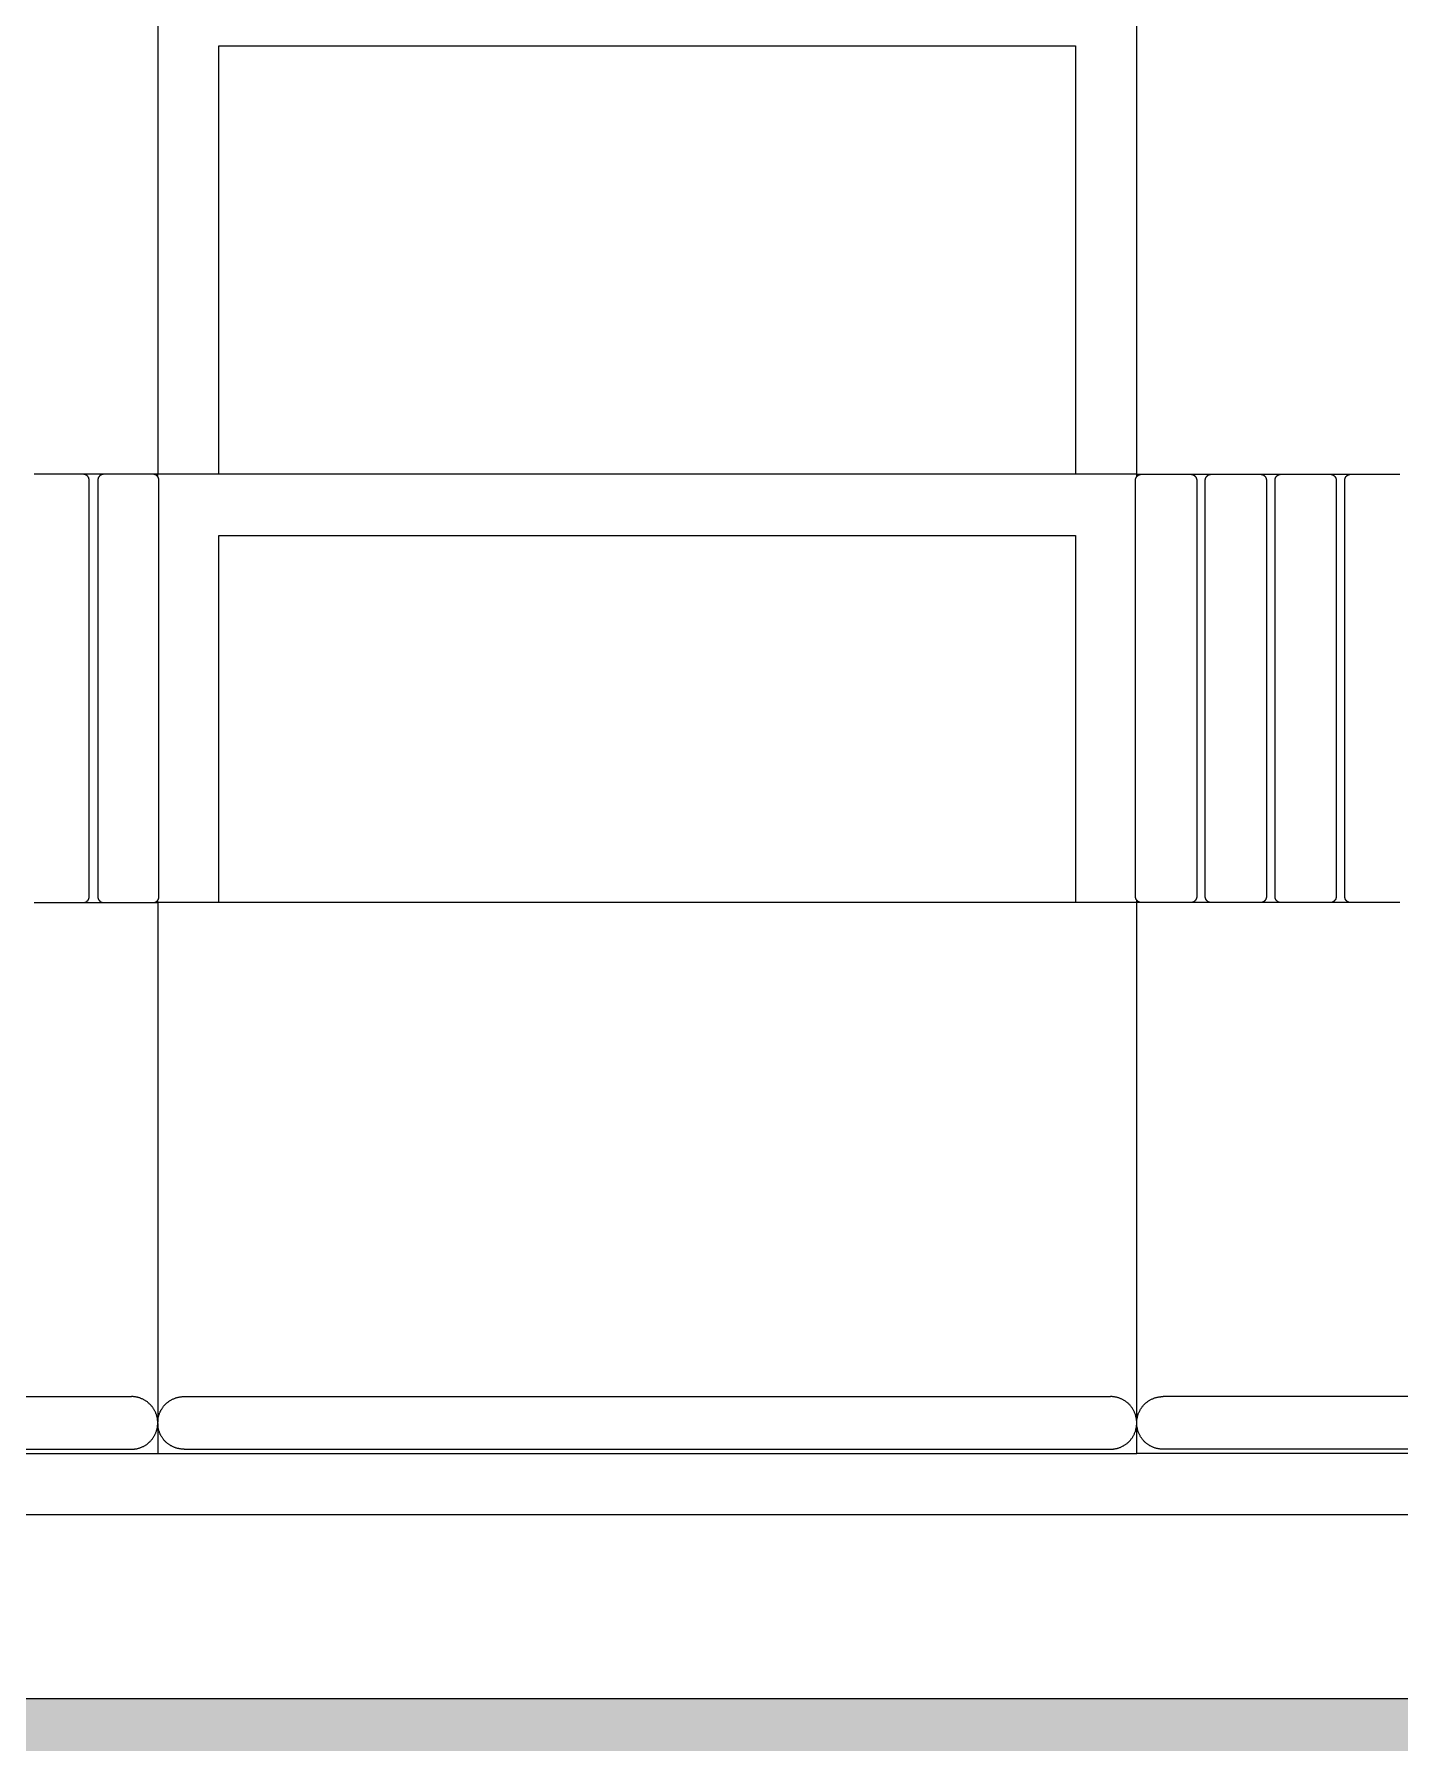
# Model space of a CAD drawing. Header units: millimetres. Extents: x -58335 to 291665, y -66693 to 213307.
# Drawn here: x 157910 to 159026, y -16938 to -15542 of the extents above; entities that cross this region are included whole.
import ezdxf

# ---------------------------------------------------------------- set-up
doc = ezdxf.new("R2010")
doc.units = ezdxf.units.MM
doc.header["$LTSCALE"] = 1000
for name, color, linetype in [('X-SITE$0$-MY-계획선', 253, 'Continuous'), ('X-SITE$0$-MY-녹지', 254, 'Continuous'), ('X-SITE$0$-MY-보조선', 253, 'Continuous'), ('X-SITE$0$-MY-시설선', 254, 'Continuous'), ('X-SITE$0$-MY-시설선 wood', 254, 'Continuous')]:
    doc.layers.add(name, color=color, linetype=linetype)
pattern_1 = [(0, (-29382.5, 14650.24), (317.5, 317.5), [158.75, -476.25]), (90, (-29303.13, 14570.87), (-317.5, 317.5), [158.75, -476.25])]

# ---------------------------------------------------------------- blocks, each defined once
blk = doc.blocks.new('X-SITE$0$GPSP-100')
at = {"layer": 'X-SITE$0$-MY-시설선'}
for points in [[(-400, -350), (-400, -750)], [(400, -750), (400, -350)], [(-350, -400), (350, -400)], [(-350, -750), (-350, -400)], [(350, -400), (350, -750)], [(-444.2, -750), (-460.8, -750)], [(-400, -750), (-403.8, -750)], [(400, -750), (-400, -750)], [(-400, -752), (-400, -750)], [(400, -752), (400, -750)], [(400, -750), (403.8, -750)], [(444.2, -750), (460.8, -750)], [(501.2, -750), (517.8, -750)], [(558.2, -750), (574.8, -750)], [(-350, -800), (350, -800)], [(-350, -1100), (-350, -800)], [(350, -800), (350, -1100)], [(-460.8, -1100), (-444.2, -1100)], [(-403.8, -1100), (-400, -1100)], [(-400, -1100), (-400, -1098)], [(-400, -1100), (-400, -1524.5)], [(400, -1100), (-400, -1100)], [(400, -1100), (400, -1098)], [(403.8, -1100), (400, -1100)], [(400, -1524.5), (400, -1100)], [(460.8, -1100), (444.2, -1100)], [(517.8, -1100), (501.2, -1100)], [(574.8, -1100), (558.2, -1100)], [(-521.5, -1503.5), (-421.5, -1503.5)], [(-400, -1524.5), (-400, -1524.1), (-400, -1523.6), (-400.1, -1523.1), (-400.1, -1522.6), (-400.2, -1522.1), (-400.3, -1521.6), (-400.3, -1521.2), (-400.4, -1520.7), (-400.5, -1520.2), (-400.7, -1519.7), (-400.8, -1519.2), (-400.9, -1518.7), (-401.1, -1518.2), (-401.3, -1517.7), (-401.5, -1517.2), (-401.6, -1516.7), (-401.9, -1516.3), (-402.1, -1515.8), (-402.3, -1515.3), (-402.6, -1514.8), (-402.8, -1514.4), (-403.1, -1513.9), (-403.4, -1513.4), (-403.7, -1513), (-404, -1512.5), (-404.3, -1512.1), (-404.6, -1511.7), (-405, -1511.2), (-405.3, -1510.8), (-405.7, -1510.4), (-406.1, -1510), (-406.5, -1509.6), (-406.9, -1509.3), (-407.3, -1508.9), (-407.7, -1508.5), (-408.1, -1508.2), (-408.5, -1507.8), (-409, -1507.5), (-409.4, -1507.2), (-409.9, -1506.9), (-410.3, -1506.6), (-410.8, -1506.4), (-411.3, -1506.1), (-411.7, -1505.8), (-412.2, -1505.6), (-412.7, -1505.4), (-413.2, -1505.2), (-413.7, -1505), (-414.2, -1504.8), (-414.7, -1504.6), (-415.2, -1504.5), (-415.7, -1504.3), (-416.2, -1504.2), (-416.6, -1504.1), (-417.1, -1503.9), (-417.6, -1503.9), (-418.1, -1503.8), (-418.6, -1503.7), (-419.1, -1503.6), (-419.6, -1503.6), (-420.1, -1503.5), (-420.6, -1503.5), (-421, -1503.5), (-421.5, -1503.5)], [(-378.5, -1546.5), (-379, -1546.5), (-379.5, -1546.5), (-380, -1546.5), (-380.5, -1546.4), (-381, -1546.4), (-381.4, -1546.3), (-381.9, -1546.2), (-382.4, -1546.1), (-382.9, -1546), (-383.4, -1545.9), (-383.9, -1545.8), (-384.4, -1545.7), (-384.9, -1545.5), (-385.4, -1545.4), (-385.9, -1545.2), (-386.4, -1545), (-386.9, -1544.8), (-387.4, -1544.6), (-387.9, -1544.3), (-388.4, -1544.1), (-388.9, -1543.8), (-389.4, -1543.6), (-389.8, -1543.3), (-390.3, -1543), (-390.8, -1542.7), (-391.2, -1542.4), (-391.6, -1542), (-392.1, -1541.7), (-392.5, -1541.3), (-392.9, -1541), (-393.3, -1540.6), (-393.7, -1540.2), (-394.1, -1539.8), (-394.5, -1539.4), (-394.9, -1539), (-395.2, -1538.6), (-395.6, -1538.1), (-395.9, -1537.7), (-396.2, -1537.2), (-396.5, -1536.8), (-396.8, -1536.3), (-397.1, -1535.8), (-397.4, -1535.4), (-397.6, -1534.9), (-397.9, -1534.4), (-398.1, -1533.9), (-398.3, -1533.4), (-398.5, -1532.9), (-398.7, -1532.4), (-398.9, -1531.9), (-399, -1531.4), (-399.2, -1530.9), (-399.3, -1530.4), (-399.5, -1529.9), (-399.6, -1529.4), (-399.7, -1528.9), (-399.8, -1528.4), (-399.8, -1527.9), (-399.9, -1527.4), (-399.9, -1526.9), (-400, -1526.4), (-400, -1526), (-400, -1525.5), (-400, -1525), (-400, -1524.5), (-400, -1524), (-400, -1523.6), (-399.9, -1523.1), (-399.9, -1522.6), (-399.8, -1522.1), (-399.8, -1521.6), (-399.7, -1521.1), (-399.6, -1520.6), (-399.5, -1520.1), (-399.3, -1519.6), (-399.2, -1519.1), (-399, -1518.6), (-398.9, -1518.1), (-398.7, -1517.6), (-398.5, -1517.1), (-398.3, -1516.6), (-398.1, -1516.1), (-397.9, -1515.6), (-397.6, -1515.1), (-397.4, -1514.6), (-397.1, -1514.2), (-396.8, -1513.7), (-396.5, -1513.2), (-396.2, -1512.8), (-395.9, -1512.3), (-395.6, -1511.9), (-395.2, -1511.4), (-394.9, -1511), (-394.5, -1510.6), (-394.1, -1510.2), (-393.7, -1509.8), (-393.3, -1509.4), (-392.9, -1509), (-392.5, -1508.7), (-392.1, -1508.3), (-391.6, -1508), (-391.2, -1507.6), (-390.8, -1507.3), (-390.3, -1507), (-389.8, -1506.7), (-389.4, -1506.4), (-388.9, -1506.2), (-388.4, -1505.9), (-387.9, -1505.7), (-387.4, -1505.4), (-386.9, -1505.2), (-386.4, -1505), (-385.9, -1504.8), (-385.4, -1504.6), (-384.9, -1504.5), (-384.4, -1504.3), (-383.9, -1504.2), (-383.4, -1504.1), (-382.9, -1504), (-382.4, -1503.9), (-381.9, -1503.8), (-381.4, -1503.7), (-381, -1503.6), (-380.5, -1503.6), (-380, -1503.5), (-379.5, -1503.5), (-379, -1503.5), (-378.5, -1503.5)], [(-378.5, -1503.5), (-278.5, -1503.5)], [(-278.5, -1503.5), (278.5, -1503.5)], [(278.5, -1503.5), (378.5, -1503.5)], [(378.5, -1546.5), (379, -1546.5), (379.5, -1546.5), (379.9, -1546.5), (380.4, -1546.4), (380.9, -1546.4), (381.4, -1546.3), (381.9, -1546.2), (382.4, -1546.1), (382.9, -1546), (383.4, -1545.9), (383.9, -1545.8), (384.4, -1545.7), (384.9, -1545.5), (385.4, -1545.4), (385.9, -1545.2), (386.4, -1545), (386.9, -1544.8), (387.4, -1544.6), (387.9, -1544.3), (388.4, -1544.1), (388.9, -1543.8), (389.3, -1543.6), (389.8, -1543.3), (390.3, -1543), (390.7, -1542.7), (391.2, -1542.4), (391.6, -1542), (392.1, -1541.7), (392.5, -1541.3), (392.9, -1541), (393.3, -1540.6), (393.7, -1540.2), (394.1, -1539.8), (394.5, -1539.4), (394.8, -1539), (395.2, -1538.6), (395.5, -1538.1), (395.9, -1537.7), (396.2, -1537.2), (396.5, -1536.8), (396.8, -1536.3), (397.1, -1535.8), (397.3, -1535.4), (397.6, -1534.9), (397.8, -1534.4), (398.1, -1533.9), (398.3, -1533.4), (398.5, -1532.9), (398.7, -1532.4), (398.9, -1531.9), (399, -1531.4), (399.2, -1530.9), (399.3, -1530.4), (399.4, -1529.9), (399.5, -1529.4), (399.6, -1528.9), (399.7, -1528.4), (399.8, -1527.9), (399.9, -1527.4), (399.9, -1526.9), (400, -1526.4), (400, -1526), (400, -1525.5), (400, -1525), (400, -1524.5), (400, -1524), (400, -1523.6), (399.9, -1523.1), (399.9, -1522.6), (399.8, -1522.1), (399.7, -1521.6), (399.6, -1521.1), (399.5, -1520.6), (399.4, -1520.1), (399.3, -1519.6), (399.2, -1519.1), (399, -1518.6), (398.9, -1518.1), (398.7, -1517.6), (398.5, -1517.1), (398.3, -1516.6), (398.1, -1516.1), (397.8, -1515.6), (397.6, -1515.1), (397.3, -1514.6), (397.1, -1514.2), (396.8, -1513.7), (396.5, -1513.2), (396.2, -1512.8), (395.9, -1512.3), (395.5, -1511.9), (395.2, -1511.4), (394.8, -1511), (394.5, -1510.6), (394.1, -1510.2), (393.7, -1509.8), (393.3, -1509.4), (392.9, -1509), (392.5, -1508.7), (392.1, -1508.3), (391.6, -1508), (391.2, -1507.6), (390.7, -1507.3), (390.3, -1507), (389.8, -1506.7), (389.3, -1506.4), (388.9, -1506.2), (388.4, -1505.9), (387.9, -1505.7), (387.4, -1505.4), (386.9, -1505.2), (386.4, -1505), (385.9, -1504.8), (385.4, -1504.6), (384.9, -1504.5), (384.4, -1504.3), (383.9, -1504.2), (383.4, -1504.1), (382.9, -1504), (382.4, -1503.9), (381.9, -1503.8), (381.4, -1503.7), (380.9, -1503.6), (380.4, -1503.6), (379.9, -1503.5), (379.5, -1503.5), (379, -1503.5), (378.5, -1503.5)], [(421.5, -1546.5), (421, -1546.5), (420.5, -1546.5), (420.1, -1546.5), (419.6, -1546.4), (419.1, -1546.4), (418.6, -1546.3), (418.1, -1546.2), (417.6, -1546.1), (417.1, -1546), (416.6, -1545.9), (416.1, -1545.8), (415.6, -1545.7), (415.1, -1545.5), (414.6, -1545.4), (414.1, -1545.2), (413.6, -1545), (413.1, -1544.8), (412.6, -1544.6), (412.1, -1544.3), (411.6, -1544.1), (411.1, -1543.8), (410.7, -1543.6), (410.2, -1543.3), (409.7, -1543), (409.3, -1542.7), (408.8, -1542.4), (408.4, -1542), (407.9, -1541.7), (407.5, -1541.3), (407.1, -1541), (406.7, -1540.6), (406.3, -1540.2), (405.9, -1539.8), (405.5, -1539.4), (405.2, -1539), (404.8, -1538.6), (404.5, -1538.1), (404.1, -1537.7), (403.8, -1537.2), (403.5, -1536.8), (403.2, -1536.3), (402.9, -1535.8), (402.7, -1535.4), (402.4, -1534.9), (402.2, -1534.4), (401.9, -1533.9), (401.7, -1533.4), (401.5, -1532.9), (401.3, -1532.4), (401.1, -1531.9), (401, -1531.4), (400.8, -1530.9), (400.7, -1530.4), (400.6, -1529.9), (400.5, -1529.4), (400.4, -1528.9), (400.3, -1528.4), (400.2, -1527.9), (400.1, -1527.4), (400.1, -1526.9), (400, -1526.4), (400, -1526), (400, -1525.5), (400, -1525), (400, -1524.5), (400, -1524), (400, -1523.6), (400.1, -1523.1), (400.1, -1522.6), (400.2, -1522.1), (400.3, -1521.6), (400.4, -1521.1), (400.5, -1520.6), (400.6, -1520.1), (400.7, -1519.6), (400.8, -1519.1), (401, -1518.6), (401.1, -1518.1), (401.3, -1517.6), (401.5, -1517.1), (401.7, -1516.6), (401.9, -1516.1), (402.2, -1515.6), (402.4, -1515.1), (402.7, -1514.6), (402.9, -1514.2), (403.2, -1513.7), (403.5, -1513.2), (403.8, -1512.8), (404.1, -1512.3), (404.5, -1511.9), (404.8, -1511.4), (405.2, -1511), (405.5, -1510.6), (405.9, -1510.2), (406.3, -1509.8), (406.7, -1509.4), (407.1, -1509), (407.5, -1508.7), (407.9, -1508.3), (408.4, -1508), (408.8, -1507.6), (409.3, -1507.3), (409.7, -1507), (410.2, -1506.7), (410.7, -1506.4), (411.1, -1506.2), (411.6, -1505.9), (412.1, -1505.7), (412.6, -1505.4), (413.1, -1505.2), (413.6, -1505), (414.1, -1504.8), (414.6, -1504.6), (415.1, -1504.5), (415.6, -1504.3), (416.1, -1504.2), (416.6, -1504.1), (417.1, -1504), (417.6, -1503.9), (418.1, -1503.8), (418.6, -1503.7), (419.1, -1503.6), (419.6, -1503.6), (420.1, -1503.5), (420.5, -1503.5), (421, -1503.5), (421.5, -1503.5)], [(521.5, -1503.5), (421.5, -1503.5)], [(1528.5, -1503.5), (521.5, -1503.5)], [(-421.5, -1546.5), (-421, -1546.5), (-420.6, -1546.5), (-420.1, -1546.5), (-419.6, -1546.4), (-419.1, -1546.4), (-418.6, -1546.3), (-418.1, -1546.2), (-417.6, -1546.1), (-417.1, -1546.1), (-416.6, -1545.9), (-416.2, -1545.8), (-415.7, -1545.7), (-415.2, -1545.5), (-414.7, -1545.4), (-414.2, -1545.2), (-413.7, -1545), (-413.2, -1544.8), (-412.7, -1544.6), (-412.2, -1544.4), (-411.7, -1544.2), (-411.3, -1543.9), (-410.8, -1543.6), (-410.3, -1543.4), (-409.9, -1543.1), (-409.4, -1542.8), (-409, -1542.5), (-408.5, -1542.2), (-408.1, -1541.8), (-407.7, -1541.5), (-407.3, -1541.1), (-406.9, -1540.7), (-406.5, -1540.4), (-406.1, -1540), (-405.7, -1539.6), (-405.3, -1539.2), (-405, -1538.8), (-404.6, -1538.3), (-404.3, -1537.9), (-404, -1537.5), (-403.7, -1537), (-403.4, -1536.6), (-403.1, -1536.1), (-402.8, -1535.6), (-402.6, -1535.2), (-402.3, -1534.7), (-402.1, -1534.2), (-401.9, -1533.7), (-401.6, -1533.3), (-401.5, -1532.8), (-401.3, -1532.3), (-401.1, -1531.8), (-400.9, -1531.3), (-400.8, -1530.8), (-400.7, -1530.3), (-400.5, -1529.8), (-400.4, -1529.3), (-400.3, -1528.8), (-400.3, -1528.4), (-400.2, -1527.9), (-400.1, -1527.4), (-400.1, -1526.9), (-400, -1526.4), (-400, -1525.9), (-400, -1525.5)], [(-400, -1525.5), (-400, -1550)], [(400, -1525.5), (400, -1525.5)], [(400, -1550), (400, -1525.5)], [(-521.5, -1546.5), (-423.2, -1546.5), (-421.9, -1546.5), (-421.5, -1546.5), (-421.5, -1546.5)], [(-378.5, -1546.5), (-378.5, -1546.5), (-376.8, -1546.5), (-371.5, -1546.5), (-278.5, -1546.5)], [(-278.5, -1546.5), (278.5, -1546.5)], [(278.5, -1546.5), (376.8, -1546.5), (378.1, -1546.5), (378.5, -1546.5), (378.5, -1546.5)], [(521.5, -1546.5), (423.2, -1546.5), (421.9, -1546.5), (421.5, -1546.5), (421.5, -1546.5)], [(1528.5, -1546.5), (521.5, -1546.5)], [(-2900, -1550), (-400, -1550)], [(-400, -1550), (400, -1550)], [(2900, -1550), (400, -1550)]]:
    blk.add_lwpolyline(points, dxfattribs=at)
at = {"layer": 'X-SITE$0$-MY-시설선 wood'}
for points in [[(-461, -750), (-501, -750)], [(-456, -755), (-456, -754.9), (-456, -754.8), (-456, -754.7), (-456, -754.6), (-456, -754.4), (-456, -754.3), (-456.1, -754.2), (-456.1, -754.1), (-456.1, -754), (-456.1, -753.9), (-456.2, -753.7), (-456.2, -753.6), (-456.2, -753.5), (-456.3, -753.4), (-456.3, -753.3), (-456.4, -753.2), (-456.4, -753), (-456.4, -752.9), (-456.5, -752.8), (-456.6, -752.7), (-456.6, -752.6), (-456.7, -752.5), (-456.7, -752.4), (-456.8, -752.3), (-456.9, -752.2), (-457, -752.1), (-457, -751.9), (-457.1, -751.8), (-457.2, -751.7), (-457.3, -751.7), (-457.4, -751.6), (-457.5, -751.5), (-457.6, -751.4), (-457.7, -751.3), (-457.7, -751.2), (-457.8, -751.1), (-457.9, -751), (-458.1, -751), (-458.2, -750.9), (-458.3, -750.8), (-458.4, -750.7), (-458.5, -750.7), (-458.6, -750.6), (-458.7, -750.6), (-458.8, -750.5), (-458.9, -750.4), (-459, -750.4), (-459.2, -750.4), (-459.3, -750.3), (-459.4, -750.3), (-459.5, -750.2), (-459.6, -750.2), (-459.7, -750.2), (-459.9, -750.1), (-460, -750.1), (-460.1, -750.1), (-460.2, -750.1), (-460.3, -750), (-460.4, -750), (-460.6, -750), (-460.7, -750), (-460.8, -750), (-460.9, -750), (-461, -750)], [(-444, -750), (-444.1, -750), (-444.2, -750), (-444.3, -750), (-444.4, -750), (-444.6, -750), (-444.7, -750), (-444.8, -750.1), (-444.9, -750.1), (-445, -750.1), (-445.1, -750.1), (-445.3, -750.2), (-445.4, -750.2), (-445.5, -750.2), (-445.6, -750.3), (-445.7, -750.3), (-445.8, -750.4), (-446, -750.4), (-446.1, -750.4), (-446.2, -750.5), (-446.3, -750.6), (-446.4, -750.6), (-446.5, -750.7), (-446.6, -750.7), (-446.7, -750.8), (-446.8, -750.9), (-446.9, -751), (-447.1, -751), (-447.2, -751.1), (-447.3, -751.2), (-447.3, -751.3), (-447.4, -751.4), (-447.5, -751.5), (-447.6, -751.6), (-447.7, -751.7), (-447.8, -751.7), (-447.9, -751.8), (-448, -751.9), (-448, -752.1), (-448.1, -752.2), (-448.2, -752.3), (-448.3, -752.4), (-448.3, -752.5), (-448.4, -752.6), (-448.4, -752.7), (-448.5, -752.8), (-448.6, -752.9), (-448.6, -753), (-448.6, -753.2), (-448.7, -753.3), (-448.7, -753.4), (-448.8, -753.5), (-448.8, -753.6), (-448.8, -753.7), (-448.9, -753.9), (-448.9, -754), (-448.9, -754.1), (-448.9, -754.2), (-449, -754.3), (-449, -754.4), (-449, -754.6), (-449, -754.7), (-449, -754.8), (-449, -754.9), (-449, -755)], [(-404, -750), (-444, -750)], [(-399, -755), (-399, -754.9), (-399, -754.8), (-399, -754.7), (-399, -754.6), (-399, -754.4), (-399, -754.3), (-399.1, -754.2), (-399.1, -754.1), (-399.1, -754), (-399.1, -753.9), (-399.2, -753.7), (-399.2, -753.6), (-399.2, -753.5), (-399.3, -753.4), (-399.3, -753.3), (-399.4, -753.2), (-399.4, -753), (-399.4, -752.9), (-399.5, -752.8), (-399.6, -752.7), (-399.6, -752.6), (-399.7, -752.5), (-399.7, -752.4), (-399.8, -752.3), (-399.9, -752.2), (-400, -752.1), (-400, -751.9), (-400.1, -751.8), (-400.2, -751.7), (-400.3, -751.7), (-400.4, -751.6), (-400.5, -751.5), (-400.6, -751.4), (-400.7, -751.3), (-400.7, -751.2), (-400.8, -751.1), (-400.9, -751), (-401.1, -751), (-401.2, -750.9), (-401.3, -750.8), (-401.4, -750.7), (-401.5, -750.7), (-401.6, -750.6), (-401.7, -750.6), (-401.8, -750.5), (-401.9, -750.4), (-402, -750.4), (-402.2, -750.4), (-402.3, -750.3), (-402.4, -750.3), (-402.5, -750.2), (-402.6, -750.2), (-402.7, -750.2), (-402.9, -750.1), (-403, -750.1), (-403.1, -750.1), (-403.2, -750.1), (-403.3, -750), (-403.4, -750), (-403.6, -750), (-403.7, -750), (-403.8, -750), (-403.9, -750), (-404, -750)], [(399, -755), (399, -754.9), (399, -754.8), (399, -754.7), (399, -754.6), (399, -754.4), (399, -754.3), (399.1, -754.2), (399.1, -754.1), (399.1, -754), (399.1, -753.9), (399.2, -753.7), (399.2, -753.6), (399.2, -753.5), (399.3, -753.4), (399.3, -753.3), (399.4, -753.2), (399.4, -753), (399.4, -752.9), (399.5, -752.8), (399.6, -752.7), (399.6, -752.6), (399.7, -752.5), (399.7, -752.4), (399.8, -752.3), (399.9, -752.2), (400, -752.1), (400, -751.9), (400.1, -751.8), (400.2, -751.7), (400.3, -751.7), (400.4, -751.6), (400.5, -751.5), (400.6, -751.4), (400.7, -751.3), (400.7, -751.2), (400.8, -751.1), (400.9, -751), (401.1, -751), (401.2, -750.9), (401.3, -750.8), (401.4, -750.7), (401.5, -750.7), (401.6, -750.6), (401.7, -750.6), (401.8, -750.5), (401.9, -750.4), (402, -750.4), (402.2, -750.4), (402.3, -750.3), (402.4, -750.3), (402.5, -750.2), (402.6, -750.2), (402.7, -750.2), (402.9, -750.1), (403, -750.1), (403.1, -750.1), (403.2, -750.1), (403.3, -750), (403.4, -750), (403.6, -750), (403.7, -750), (403.8, -750), (403.9, -750), (404, -750)], [(404, -750), (444, -750)], [(444, -750), (444.1, -750), (444.2, -750), (444.3, -750), (444.4, -750), (444.6, -750), (444.7, -750), (444.8, -750.1), (444.9, -750.1), (445, -750.1), (445.1, -750.1), (445.3, -750.2), (445.4, -750.2), (445.5, -750.2), (445.6, -750.3), (445.7, -750.3), (445.8, -750.4), (446, -750.4), (446.1, -750.4), (446.2, -750.5), (446.3, -750.6), (446.4, -750.6), (446.5, -750.7), (446.6, -750.7), (446.7, -750.8), (446.8, -750.9), (446.9, -751), (447.1, -751), (447.2, -751.1), (447.3, -751.2), (447.3, -751.3), (447.4, -751.4), (447.5, -751.5), (447.6, -751.6), (447.7, -751.7), (447.8, -751.7), (447.9, -751.8), (448, -751.9), (448, -752.1), (448.1, -752.2), (448.2, -752.3), (448.3, -752.4), (448.3, -752.5), (448.4, -752.6), (448.4, -752.7), (448.5, -752.8), (448.6, -752.9), (448.6, -753), (448.6, -753.2), (448.7, -753.3), (448.7, -753.4), (448.8, -753.5), (448.8, -753.6), (448.8, -753.7), (448.9, -753.9), (448.9, -754), (448.9, -754.1), (448.9, -754.2), (449, -754.3), (449, -754.4), (449, -754.6), (449, -754.7), (449, -754.8), (449, -754.9), (449, -755)], [(456, -755), (456, -754.9), (456, -754.8), (456, -754.7), (456, -754.6), (456, -754.4), (456, -754.3), (456.1, -754.2), (456.1, -754.1), (456.1, -754), (456.1, -753.9), (456.2, -753.7), (456.2, -753.6), (456.2, -753.5), (456.3, -753.4), (456.3, -753.3), (456.4, -753.2), (456.4, -753), (456.4, -752.9), (456.5, -752.8), (456.6, -752.7), (456.6, -752.6), (456.7, -752.5), (456.7, -752.4), (456.8, -752.3), (456.9, -752.2), (457, -752.1), (457, -751.9), (457.1, -751.8), (457.2, -751.7), (457.3, -751.7), (457.4, -751.6), (457.5, -751.5), (457.6, -751.4), (457.7, -751.3), (457.7, -751.2), (457.8, -751.1), (457.9, -751), (458.1, -751), (458.2, -750.9), (458.3, -750.8), (458.4, -750.7), (458.5, -750.7), (458.6, -750.6), (458.7, -750.6), (458.8, -750.5), (458.9, -750.4), (459, -750.4), (459.2, -750.4), (459.3, -750.3), (459.4, -750.3), (459.5, -750.2), (459.6, -750.2), (459.7, -750.2), (459.9, -750.1), (460, -750.1), (460.1, -750.1), (460.2, -750.1), (460.3, -750), (460.4, -750), (460.6, -750), (460.7, -750), (460.8, -750), (460.9, -750), (461, -750)], [(461, -750), (501, -750)], [(501, -750), (501.1, -750), (501.2, -750), (501.3, -750), (501.4, -750), (501.6, -750), (501.7, -750), (501.8, -750.1), (501.9, -750.1), (502, -750.1), (502.1, -750.1), (502.3, -750.2), (502.4, -750.2), (502.5, -750.2), (502.6, -750.3), (502.7, -750.3), (502.8, -750.4), (503, -750.4), (503.1, -750.4), (503.2, -750.5), (503.3, -750.6), (503.4, -750.6), (503.5, -750.7), (503.6, -750.7), (503.7, -750.8), (503.8, -750.9), (503.9, -751), (504.1, -751), (504.2, -751.1), (504.3, -751.2), (504.3, -751.3), (504.4, -751.4), (504.5, -751.5), (504.6, -751.6), (504.7, -751.7), (504.8, -751.7), (504.9, -751.8), (505, -751.9), (505, -752.1), (505.1, -752.2), (505.2, -752.3), (505.3, -752.4), (505.3, -752.5), (505.4, -752.6), (505.4, -752.7), (505.5, -752.8), (505.6, -752.9), (505.6, -753), (505.6, -753.2), (505.7, -753.3), (505.7, -753.4), (505.8, -753.5), (505.8, -753.6), (505.8, -753.7), (505.9, -753.9), (505.9, -754), (505.9, -754.1), (505.9, -754.2), (506, -754.3), (506, -754.4), (506, -754.6), (506, -754.7), (506, -754.8), (506, -754.9), (506, -755)], [(513, -755), (513, -754.9), (513, -754.8), (513, -754.7), (513, -754.6), (513, -754.4), (513, -754.3), (513.1, -754.2), (513.1, -754.1), (513.1, -754), (513.1, -753.9), (513.2, -753.7), (513.2, -753.6), (513.2, -753.5), (513.3, -753.4), (513.3, -753.3), (513.4, -753.2), (513.4, -753), (513.4, -752.9), (513.5, -752.8), (513.6, -752.7), (513.6, -752.6), (513.7, -752.5), (513.7, -752.4), (513.8, -752.3), (513.9, -752.2), (514, -752.1), (514, -751.9), (514.1, -751.8), (514.2, -751.7), (514.3, -751.7), (514.4, -751.6), (514.5, -751.5), (514.6, -751.4), (514.7, -751.3), (514.7, -751.2), (514.8, -751.1), (514.9, -751), (515.1, -751), (515.2, -750.9), (515.3, -750.8), (515.4, -750.7), (515.5, -750.7), (515.6, -750.6), (515.7, -750.6), (515.8, -750.5), (515.9, -750.4), (516, -750.4), (516.2, -750.4), (516.3, -750.3), (516.4, -750.3), (516.5, -750.2), (516.6, -750.2), (516.7, -750.2), (516.9, -750.1), (517, -750.1), (517.1, -750.1), (517.2, -750.1), (517.3, -750), (517.4, -750), (517.6, -750), (517.7, -750), (517.8, -750), (517.9, -750), (518, -750)], [(518, -750), (558, -750)], [(558, -750), (558.1, -750), (558.2, -750), (558.3, -750), (558.4, -750), (558.6, -750), (558.7, -750), (558.8, -750.1), (558.9, -750.1), (559, -750.1), (559.1, -750.1), (559.3, -750.2), (559.4, -750.2), (559.5, -750.2), (559.6, -750.3), (559.7, -750.3), (559.8, -750.4), (560, -750.4), (560.1, -750.4), (560.2, -750.5), (560.3, -750.6), (560.4, -750.6), (560.5, -750.7), (560.6, -750.7), (560.7, -750.8), (560.8, -750.9), (560.9, -751), (561.1, -751), (561.2, -751.1), (561.3, -751.2), (561.3, -751.3), (561.4, -751.4), (561.5, -751.5), (561.6, -751.6), (561.7, -751.7), (561.8, -751.7), (561.9, -751.8), (562, -751.9), (562, -752.1), (562.1, -752.2), (562.2, -752.3), (562.3, -752.4), (562.3, -752.5), (562.4, -752.6), (562.4, -752.7), (562.5, -752.8), (562.6, -752.9), (562.6, -753), (562.6, -753.2), (562.7, -753.3), (562.7, -753.4), (562.8, -753.5), (562.8, -753.6), (562.8, -753.7), (562.9, -753.9), (562.9, -754), (562.9, -754.1), (562.9, -754.2), (563, -754.3), (563, -754.4), (563, -754.6), (563, -754.7), (563, -754.8), (563, -754.9), (563, -755)], [(570, -755), (570, -754.9), (570, -754.8), (570, -754.7), (570, -754.6), (570, -754.4), (570, -754.3), (570.1, -754.2), (570.1, -754.1), (570.1, -754), (570.1, -753.9), (570.2, -753.7), (570.2, -753.6), (570.2, -753.5), (570.3, -753.4), (570.3, -753.3), (570.4, -753.2), (570.4, -753), (570.4, -752.9), (570.5, -752.8), (570.6, -752.7), (570.6, -752.6), (570.7, -752.5), (570.7, -752.4), (570.8, -752.3), (570.9, -752.2), (571, -752.1), (571, -751.9), (571.1, -751.8), (571.2, -751.7), (571.3, -751.7), (571.4, -751.6), (571.5, -751.5), (571.6, -751.4), (571.7, -751.3), (571.7, -751.2), (571.8, -751.1), (571.9, -751), (572.1, -751), (572.2, -750.9), (572.3, -750.8), (572.4, -750.7), (572.5, -750.7), (572.6, -750.6), (572.7, -750.6), (572.8, -750.5), (572.9, -750.4), (573, -750.4), (573.2, -750.4), (573.3, -750.3), (573.4, -750.3), (573.5, -750.2), (573.6, -750.2), (573.7, -750.2), (573.9, -750.1), (574, -750.1), (574.1, -750.1), (574.2, -750.1), (574.3, -750), (574.4, -750), (574.6, -750), (574.7, -750), (574.8, -750), (574.9, -750), (575, -750)], [(575, -750), (615, -750)], [(-456, -1095), (-456, -755)], [(-449, -755), (-449, -1095)], [(-399, -1095), (-399, -755)], [(399, -1095), (399, -755)], [(449, -755), (449, -1095)], [(456, -1095), (456, -755)], [(506, -755), (506, -1095)], [(513, -1095), (513, -755)], [(563, -755), (563, -1095)], [(570, -1095), (570, -755)], [(-501, -1100), (-461, -1100)], [(-461, -1100), (-460.9, -1100), (-460.8, -1100), (-460.7, -1100), (-460.6, -1100), (-460.4, -1100), (-460.3, -1100), (-460.2, -1099.9), (-460.1, -1099.9), (-460, -1099.9), (-459.9, -1099.9), (-459.7, -1099.8), (-459.6, -1099.8), (-459.5, -1099.8), (-459.4, -1099.7), (-459.3, -1099.7), (-459.2, -1099.6), (-459, -1099.6), (-458.9, -1099.6), (-458.8, -1099.5), (-458.7, -1099.4), (-458.6, -1099.4), (-458.5, -1099.3), (-458.4, -1099.3), (-458.3, -1099.2), (-458.2, -1099.1), (-458.1, -1099), (-457.9, -1099), (-457.8, -1098.9), (-457.7, -1098.8), (-457.7, -1098.7), (-457.6, -1098.6), (-457.5, -1098.5), (-457.4, -1098.4), (-457.3, -1098.3), (-457.2, -1098.3), (-457.1, -1098.2), (-457, -1098.1), (-457, -1097.9), (-456.9, -1097.8), (-456.8, -1097.7), (-456.7, -1097.6), (-456.7, -1097.5), (-456.6, -1097.4), (-456.6, -1097.3), (-456.5, -1097.2), (-456.4, -1097.1), (-456.4, -1097), (-456.4, -1096.8), (-456.3, -1096.7), (-456.3, -1096.6), (-456.2, -1096.5), (-456.2, -1096.4), (-456.2, -1096.3), (-456.1, -1096.1), (-456.1, -1096), (-456.1, -1095.9), (-456.1, -1095.8), (-456, -1095.7), (-456, -1095.6), (-456, -1095.4), (-456, -1095.3), (-456, -1095.2), (-456, -1095.1), (-456, -1095)], [(-449, -1095), (-449, -1095.1), (-449, -1095.2), (-449, -1095.3), (-449, -1095.4), (-449, -1095.6), (-449, -1095.7), (-448.9, -1095.8), (-448.9, -1095.9), (-448.9, -1096), (-448.9, -1096.1), (-448.8, -1096.3), (-448.8, -1096.4), (-448.8, -1096.5), (-448.7, -1096.6), (-448.7, -1096.7), (-448.6, -1096.8), (-448.6, -1097), (-448.6, -1097.1), (-448.5, -1097.2), (-448.4, -1097.3), (-448.4, -1097.4), (-448.3, -1097.5), (-448.3, -1097.6), (-448.2, -1097.7), (-448.1, -1097.8), (-448, -1097.9), (-448, -1098.1), (-447.9, -1098.2), (-447.8, -1098.3), (-447.7, -1098.3), (-447.6, -1098.4), (-447.5, -1098.5), (-447.4, -1098.6), (-447.3, -1098.7), (-447.3, -1098.8), (-447.2, -1098.9), (-447.1, -1099), (-446.9, -1099), (-446.8, -1099.1), (-446.7, -1099.2), (-446.6, -1099.3), (-446.5, -1099.3), (-446.4, -1099.4), (-446.3, -1099.4), (-446.2, -1099.5), (-446.1, -1099.6), (-446, -1099.6), (-445.8, -1099.6), (-445.7, -1099.7), (-445.6, -1099.7), (-445.5, -1099.8), (-445.4, -1099.8), (-445.3, -1099.8), (-445.1, -1099.9), (-445, -1099.9), (-444.9, -1099.9), (-444.8, -1099.9), (-444.7, -1100), (-444.6, -1100), (-444.4, -1100), (-444.3, -1100), (-444.2, -1100), (-444.1, -1100), (-444, -1100)], [(-444, -1100), (-404, -1100)], [(-404, -1100), (-403.9, -1100), (-403.8, -1100), (-403.7, -1100), (-403.6, -1100), (-403.4, -1100), (-403.3, -1100), (-403.2, -1099.9), (-403.1, -1099.9), (-403, -1099.9), (-402.9, -1099.9), (-402.7, -1099.8), (-402.6, -1099.8), (-402.5, -1099.8), (-402.4, -1099.7), (-402.3, -1099.7), (-402.2, -1099.6), (-402, -1099.6), (-401.9, -1099.6), (-401.8, -1099.5), (-401.7, -1099.4), (-401.6, -1099.4), (-401.5, -1099.3), (-401.4, -1099.3), (-401.3, -1099.2), (-401.2, -1099.1), (-401.1, -1099), (-400.9, -1099), (-400.8, -1098.9), (-400.7, -1098.8), (-400.7, -1098.7), (-400.6, -1098.6), (-400.5, -1098.5), (-400.4, -1098.4), (-400.3, -1098.3), (-400.2, -1098.3), (-400.1, -1098.2), (-400, -1098.1), (-400, -1097.9), (-399.9, -1097.8), (-399.8, -1097.7), (-399.7, -1097.6), (-399.7, -1097.5), (-399.6, -1097.4), (-399.6, -1097.3), (-399.5, -1097.2), (-399.4, -1097.1), (-399.4, -1097), (-399.4, -1096.8), (-399.3, -1096.7), (-399.3, -1096.6), (-399.2, -1096.5), (-399.2, -1096.4), (-399.2, -1096.3), (-399.1, -1096.1), (-399.1, -1096), (-399.1, -1095.9), (-399.1, -1095.8), (-399, -1095.7), (-399, -1095.6), (-399, -1095.4), (-399, -1095.3), (-399, -1095.2), (-399, -1095.1), (-399, -1095)], [(404, -1100), (403.9, -1100), (403.8, -1100), (403.7, -1100), (403.6, -1100), (403.4, -1100), (403.3, -1100), (403.2, -1099.9), (403.1, -1099.9), (403, -1099.9), (402.9, -1099.9), (402.7, -1099.8), (402.6, -1099.8), (402.5, -1099.8), (402.4, -1099.7), (402.3, -1099.7), (402.2, -1099.6), (402, -1099.6), (401.9, -1099.6), (401.8, -1099.5), (401.7, -1099.4), (401.6, -1099.4), (401.5, -1099.3), (401.4, -1099.3), (401.3, -1099.2), (401.2, -1099.1), (401.1, -1099), (400.9, -1099), (400.8, -1098.9), (400.7, -1098.8), (400.7, -1098.7), (400.6, -1098.6), (400.5, -1098.5), (400.4, -1098.4), (400.3, -1098.3), (400.2, -1098.3), (400.1, -1098.2), (400, -1098.1), (400, -1097.9), (399.9, -1097.8), (399.8, -1097.7), (399.7, -1097.6), (399.7, -1097.5), (399.6, -1097.4), (399.6, -1097.3), (399.5, -1097.2), (399.4, -1097.1), (399.4, -1097), (399.4, -1096.8), (399.3, -1096.7), (399.3, -1096.6), (399.2, -1096.5), (399.2, -1096.4), (399.2, -1096.3), (399.1, -1096.1), (399.1, -1096), (399.1, -1095.9), (399.1, -1095.8), (399, -1095.7), (399, -1095.6), (399, -1095.4), (399, -1095.3), (399, -1095.2), (399, -1095.1), (399, -1095)], [(444, -1100), (404, -1100)], [(449, -1095), (449, -1095.1), (449, -1095.2), (449, -1095.3), (449, -1095.4), (449, -1095.6), (449, -1095.7), (448.9, -1095.8), (448.9, -1095.9), (448.9, -1096), (448.9, -1096.1), (448.8, -1096.3), (448.8, -1096.4), (448.8, -1096.5), (448.7, -1096.6), (448.7, -1096.7), (448.6, -1096.8), (448.6, -1097), (448.6, -1097.1), (448.5, -1097.2), (448.4, -1097.3), (448.4, -1097.4), (448.3, -1097.5), (448.3, -1097.6), (448.2, -1097.7), (448.1, -1097.8), (448, -1097.9), (448, -1098.1), (447.9, -1098.2), (447.8, -1098.3), (447.7, -1098.3), (447.6, -1098.4), (447.5, -1098.5), (447.4, -1098.6), (447.3, -1098.7), (447.3, -1098.8), (447.2, -1098.9), (447.1, -1099), (446.9, -1099), (446.8, -1099.1), (446.7, -1099.2), (446.6, -1099.3), (446.5, -1099.3), (446.4, -1099.4), (446.3, -1099.4), (446.2, -1099.5), (446.1, -1099.6), (446, -1099.6), (445.8, -1099.6), (445.7, -1099.7), (445.6, -1099.7), (445.5, -1099.8), (445.4, -1099.8), (445.3, -1099.8), (445.1, -1099.9), (445, -1099.9), (444.9, -1099.9), (444.8, -1099.9), (444.7, -1100), (444.6, -1100), (444.4, -1100), (444.3, -1100), (444.2, -1100), (444.1, -1100), (444, -1100)], [(461, -1100), (460.9, -1100), (460.8, -1100), (460.7, -1100), (460.6, -1100), (460.4, -1100), (460.3, -1100), (460.2, -1099.9), (460.1, -1099.9), (460, -1099.9), (459.9, -1099.9), (459.7, -1099.8), (459.6, -1099.8), (459.5, -1099.8), (459.4, -1099.7), (459.3, -1099.7), (459.2, -1099.6), (459, -1099.6), (458.9, -1099.6), (458.8, -1099.5), (458.7, -1099.4), (458.6, -1099.4), (458.5, -1099.3), (458.4, -1099.3), (458.3, -1099.2), (458.2, -1099.1), (458.1, -1099), (457.9, -1099), (457.8, -1098.9), (457.7, -1098.8), (457.7, -1098.7), (457.6, -1098.6), (457.5, -1098.5), (457.4, -1098.4), (457.3, -1098.3), (457.2, -1098.3), (457.1, -1098.2), (457, -1098.1), (457, -1097.9), (456.9, -1097.8), (456.8, -1097.7), (456.7, -1097.6), (456.7, -1097.5), (456.6, -1097.4), (456.6, -1097.3), (456.5, -1097.2), (456.4, -1097.1), (456.4, -1097), (456.4, -1096.8), (456.3, -1096.7), (456.3, -1096.6), (456.2, -1096.5), (456.2, -1096.4), (456.2, -1096.3), (456.1, -1096.1), (456.1, -1096), (456.1, -1095.9), (456.1, -1095.8), (456, -1095.7), (456, -1095.6), (456, -1095.4), (456, -1095.3), (456, -1095.2), (456, -1095.1), (456, -1095)], [(501, -1100), (461, -1100)], [(506, -1095), (506, -1095.1), (506, -1095.2), (506, -1095.3), (506, -1095.4), (506, -1095.6), (506, -1095.7), (505.9, -1095.8), (505.9, -1095.9), (505.9, -1096), (505.9, -1096.1), (505.8, -1096.3), (505.8, -1096.4), (505.8, -1096.5), (505.7, -1096.6), (505.7, -1096.7), (505.6, -1096.8), (505.6, -1097), (505.6, -1097.1), (505.5, -1097.2), (505.4, -1097.3), (505.4, -1097.4), (505.3, -1097.5), (505.3, -1097.6), (505.2, -1097.7), (505.1, -1097.8), (505, -1097.9), (505, -1098.1), (504.9, -1098.2), (504.8, -1098.3), (504.7, -1098.3), (504.6, -1098.4), (504.5, -1098.5), (504.4, -1098.6), (504.3, -1098.7), (504.3, -1098.8), (504.2, -1098.9), (504.1, -1099), (503.9, -1099), (503.8, -1099.1), (503.7, -1099.2), (503.6, -1099.3), (503.5, -1099.3), (503.4, -1099.4), (503.3, -1099.4), (503.2, -1099.5), (503.1, -1099.6), (503, -1099.6), (502.8, -1099.6), (502.7, -1099.7), (502.6, -1099.7), (502.5, -1099.8), (502.4, -1099.8), (502.3, -1099.8), (502.1, -1099.9), (502, -1099.9), (501.9, -1099.9), (501.8, -1099.9), (501.7, -1100), (501.6, -1100), (501.4, -1100), (501.3, -1100), (501.2, -1100), (501.1, -1100), (501, -1100)], [(518, -1100), (517.9, -1100), (517.8, -1100), (517.7, -1100), (517.6, -1100), (517.4, -1100), (517.3, -1100), (517.2, -1099.9), (517.1, -1099.9), (517, -1099.9), (516.9, -1099.9), (516.7, -1099.8), (516.6, -1099.8), (516.5, -1099.8), (516.4, -1099.7), (516.3, -1099.7), (516.2, -1099.6), (516, -1099.6), (515.9, -1099.6), (515.8, -1099.5), (515.7, -1099.4), (515.6, -1099.4), (515.5, -1099.3), (515.4, -1099.3), (515.3, -1099.2), (515.2, -1099.1), (515.1, -1099), (514.9, -1099), (514.8, -1098.9), (514.7, -1098.8), (514.7, -1098.7), (514.6, -1098.6), (514.5, -1098.5), (514.4, -1098.4), (514.3, -1098.3), (514.2, -1098.3), (514.1, -1098.2), (514, -1098.1), (514, -1097.9), (513.9, -1097.8), (513.8, -1097.7), (513.7, -1097.6), (513.7, -1097.5), (513.6, -1097.4), (513.6, -1097.3), (513.5, -1097.2), (513.4, -1097.1), (513.4, -1097), (513.4, -1096.8), (513.3, -1096.7), (513.3, -1096.6), (513.2, -1096.5), (513.2, -1096.4), (513.2, -1096.3), (513.1, -1096.1), (513.1, -1096), (513.1, -1095.9), (513.1, -1095.8), (513, -1095.7), (513, -1095.6), (513, -1095.4), (513, -1095.3), (513, -1095.2), (513, -1095.1), (513, -1095)], [(558, -1100), (518, -1100)], [(563, -1095), (563, -1095.1), (563, -1095.2), (563, -1095.3), (563, -1095.4), (563, -1095.6), (563, -1095.7), (562.9, -1095.8), (562.9, -1095.9), (562.9, -1096), (562.9, -1096.1), (562.8, -1096.3), (562.8, -1096.4), (562.8, -1096.5), (562.7, -1096.6), (562.7, -1096.7), (562.6, -1096.8), (562.6, -1097), (562.6, -1097.1), (562.5, -1097.2), (562.4, -1097.3), (562.4, -1097.4), (562.3, -1097.5), (562.3, -1097.6), (562.2, -1097.7), (562.1, -1097.8), (562, -1097.9), (562, -1098.1), (561.9, -1098.2), (561.8, -1098.3), (561.7, -1098.3), (561.6, -1098.4), (561.5, -1098.5), (561.4, -1098.6), (561.3, -1098.7), (561.3, -1098.8), (561.2, -1098.9), (561.1, -1099), (560.9, -1099), (560.8, -1099.1), (560.7, -1099.2), (560.6, -1099.3), (560.5, -1099.3), (560.4, -1099.4), (560.3, -1099.4), (560.2, -1099.5), (560.1, -1099.6), (560, -1099.6), (559.8, -1099.6), (559.7, -1099.7), (559.6, -1099.7), (559.5, -1099.8), (559.4, -1099.8), (559.3, -1099.8), (559.1, -1099.9), (559, -1099.9), (558.9, -1099.9), (558.8, -1099.9), (558.7, -1100), (558.6, -1100), (558.4, -1100), (558.3, -1100), (558.2, -1100), (558.1, -1100), (558, -1100)], [(575, -1100), (574.9, -1100), (574.8, -1100), (574.7, -1100), (574.6, -1100), (574.4, -1100), (574.3, -1100), (574.2, -1099.9), (574.1, -1099.9), (574, -1099.9), (573.9, -1099.9), (573.7, -1099.8), (573.6, -1099.8), (573.5, -1099.8), (573.4, -1099.7), (573.3, -1099.7), (573.2, -1099.6), (573, -1099.6), (572.9, -1099.6), (572.8, -1099.5), (572.7, -1099.4), (572.6, -1099.4), (572.5, -1099.3), (572.4, -1099.3), (572.3, -1099.2), (572.2, -1099.1), (572.1, -1099), (571.9, -1099), (571.8, -1098.9), (571.7, -1098.8), (571.7, -1098.7), (571.6, -1098.6), (571.5, -1098.5), (571.4, -1098.4), (571.3, -1098.3), (571.2, -1098.3), (571.1, -1098.2), (571, -1098.1), (571, -1097.9), (570.9, -1097.8), (570.8, -1097.7), (570.7, -1097.6), (570.7, -1097.5), (570.6, -1097.4), (570.6, -1097.3), (570.5, -1097.2), (570.4, -1097.1), (570.4, -1097), (570.4, -1096.8), (570.3, -1096.7), (570.3, -1096.6), (570.2, -1096.5), (570.2, -1096.4), (570.2, -1096.3), (570.1, -1096.1), (570.1, -1096), (570.1, -1095.9), (570.1, -1095.8), (570, -1095.7), (570, -1095.6), (570, -1095.4), (570, -1095.3), (570, -1095.2), (570, -1095.1), (570, -1095)], [(615, -1100), (575, -1100)]]:
    blk.add_lwpolyline(points, dxfattribs=at)
blk = doc.blocks.new('X-SITE$0$240910_L-1F')
at = {"layer": 'X-SITE$0$-MY-녹지'}
h = blk.add_hatch(dxfattribs=at)
h.set_pattern_fill('CROSS', color=256, scale=50, style=2)
h.set_pattern_definition(pattern_1)
edge = h.paths.add_edge_path()
edge.add_line((167850, -2045.3), (167850, 3516.6))
edge.add_arc((169000, 3516.6), 1150, 135, 180, ccw=False)
edge.add_line((168186.8, 4329.7), (170751, 6893.9))
edge.add_arc((170150, 7495), 850, 315, 360)
edge.add_line((171000, 7495), (171000, 10430.8))
edge.add_arc((170650, 10430.8), 350, 0, 90)
edge.add_line((170650, 10780.8), (169000, 10780.8))
edge.add_line((169000, 10780.8), (169000, 15580.8))
edge.add_line((169000, 15580.8), (171150, 15580.8))
edge.add_arc((171150, 15930.8), 350, 270, 360)
edge.add_line((171500, 15930.8), (171500, 18665.5))
edge.add_line((171500, 18665.5), (172500, 19665.5))
edge.add_line((172500, 19665.5), (172500, 33574.8))
edge.add_arc((171500, 32018.4), 1850, 57.2796, 90)
edge.add_line((171500, 33868.4), (163650, 33868.4))
edge.add_line((163650, 33868.4), (163650, -2251.6))
edge.add_line((163650, -2251.6), (118350, -2251.6))
edge.add_line((118350, -2251.6), (118350, 24610.8))
edge.add_arc((118000, 24610.8), 350, 0, 134.5656)
edge.add_line((117754.4, 24860.2), (112674.6, 19856.8))
edge.add_arc((113271.1, 19251.2), 850, 134.5656, 180)
edge.add_line((112421.1, 19251.2), (112421.1, -3601.6))
edge.add_arc((113271.1, -3601.6), 850, 180, 270)
edge.add_line((113271.1, -4451.6), (115271.1, -4451.6))
edge.add_line((115271.1, -4451.6), (117627.5, -6101.6))
edge.add_line((117627.5, -6101.6), (164145.7, -6101.6))
edge.add_line((164145.7, -6101.6), (167601, -2646.3))
edge.add_arc((167000, -2045.3), 850, 315, 360)
h = blk.add_hatch(dxfattribs=at)
h.set_pattern_fill('CROSS', color=256, scale=50, style=2)
h.set_pattern_definition(pattern_1)
edge = h.paths.add_edge_path()
edge.add_line((167850, -2045.3), (167850, 3516.6))
edge.add_arc((169000, 3516.6), 1150, 135, 180, ccw=False)
edge.add_line((168186.8, 4329.7), (170751, 6893.9))
edge.add_arc((170150, 7495), 850, 315, 360)
edge.add_line((171000, 7495), (171000, 10430.8))
edge.add_arc((170650, 10430.8), 350, 0, 90)
edge.add_line((170650, 10780.8), (169000, 10780.8))
edge.add_line((169000, 10780.8), (169000, 15580.8))
edge.add_line((169000, 15580.8), (171150, 15580.8))
edge.add_arc((171150, 15930.8), 350, 270, 360)
edge.add_line((171500, 15930.8), (171500, 18665.5))
edge.add_line((171500, 18665.5), (172500, 19665.5))
edge.add_line((172500, 19665.5), (172500, 33574.8))
edge.add_arc((171500, 32018.4), 1850, 57.2796, 90)
edge.add_line((171500, 33868.4), (163650, 33868.4))
edge.add_line((163650, 33868.4), (163650, -2251.6))
edge.add_line((163650, -2251.6), (118350, -2251.6))
edge.add_line((118350, -2251.6), (118350, 24610.8))
edge.add_arc((118000, 24610.8), 350, 0, 134.5656)
edge.add_line((117754.4, 24860.2), (112674.6, 19856.8))
edge.add_arc((113271.1, 19251.2), 850, 134.5656, 180)
edge.add_line((112421.1, 19251.2), (112421.1, -3601.6))
edge.add_arc((113271.1, -3601.6), 850, 180, 270)
edge.add_line((113271.1, -4451.6), (115271.1, -4451.6))
edge.add_line((115271.1, -4451.6), (117627.5, -6101.6))
edge.add_line((117627.5, -6101.6), (164145.7, -6101.6))
edge.add_line((164145.7, -6101.6), (167601, -2646.3))
edge.add_arc((167000, -2045.3), 850, 315, 360)
at = {"layer": 'X-SITE$0$-MY-계획선'}
blk.add_lwpolyline([(173500, 32018.4, 0.414214), (171500, 34018.4), (159601.2, 34018.4, 0.414214), (158601.2, 33018.4), (158601.2, 29448.4), (163500, 29448.4), (163500, -2101.6), (118500, -2101.6), (118500, 24610.8)], format="xyb", dxfattribs=at)
blk.add_lwpolyline([(173500, 32018.4, 0.414214), (171500, 34018.4), (159601.2, 34018.4, 0.414214), (158601.2, 33018.4), (158601.2, 29448.4), (163500, 29448.4), (163500, -2101.6), (118500, -2101.6), (118500, 24610.8)], format="xyb", dxfattribs=at)
at = {"layer": 'X-SITE$0$-MY-보조선'}
blk.add_lwpolyline([(118350, 24610.8), (118350, -2251.6), (163650, -2251.6), (163650, 29598.4), (158751.2, 29598.4), (158751.2, 33018.4, -0.414214), (159601.2, 33868.4), (171500, 33868.4, -0.414214), (173350, 32018.4)], format="xyb", dxfattribs=at)
blk.add_lwpolyline([(118350, 24610.8), (118350, -2251.6), (163650, -2251.6), (163650, 29598.4), (158751.2, 29598.4), (158751.2, 33018.4, -0.414214), (159601.2, 33868.4), (171500, 33868.4, -0.414214), (173350, 32018.4)], format="xyb", dxfattribs=at)
at = {"layer": 'X-SITE$0$-MY-시설선'}
blk.add_blockref('X-SITE$0$GPSP-100', (129028.1, -501.6), dxfattribs=at)
blk.add_blockref('X-SITE$0$GPSP-100', (129028.1, -501.6), dxfattribs=at)

msp = doc.modelspace()

# ---------------------------------------------------------------- block references
msp.add_blockref('X-SITE$0$240910_L-1F', (29382.5, -14650.2))

doc.saveas('drawing.dxf')
